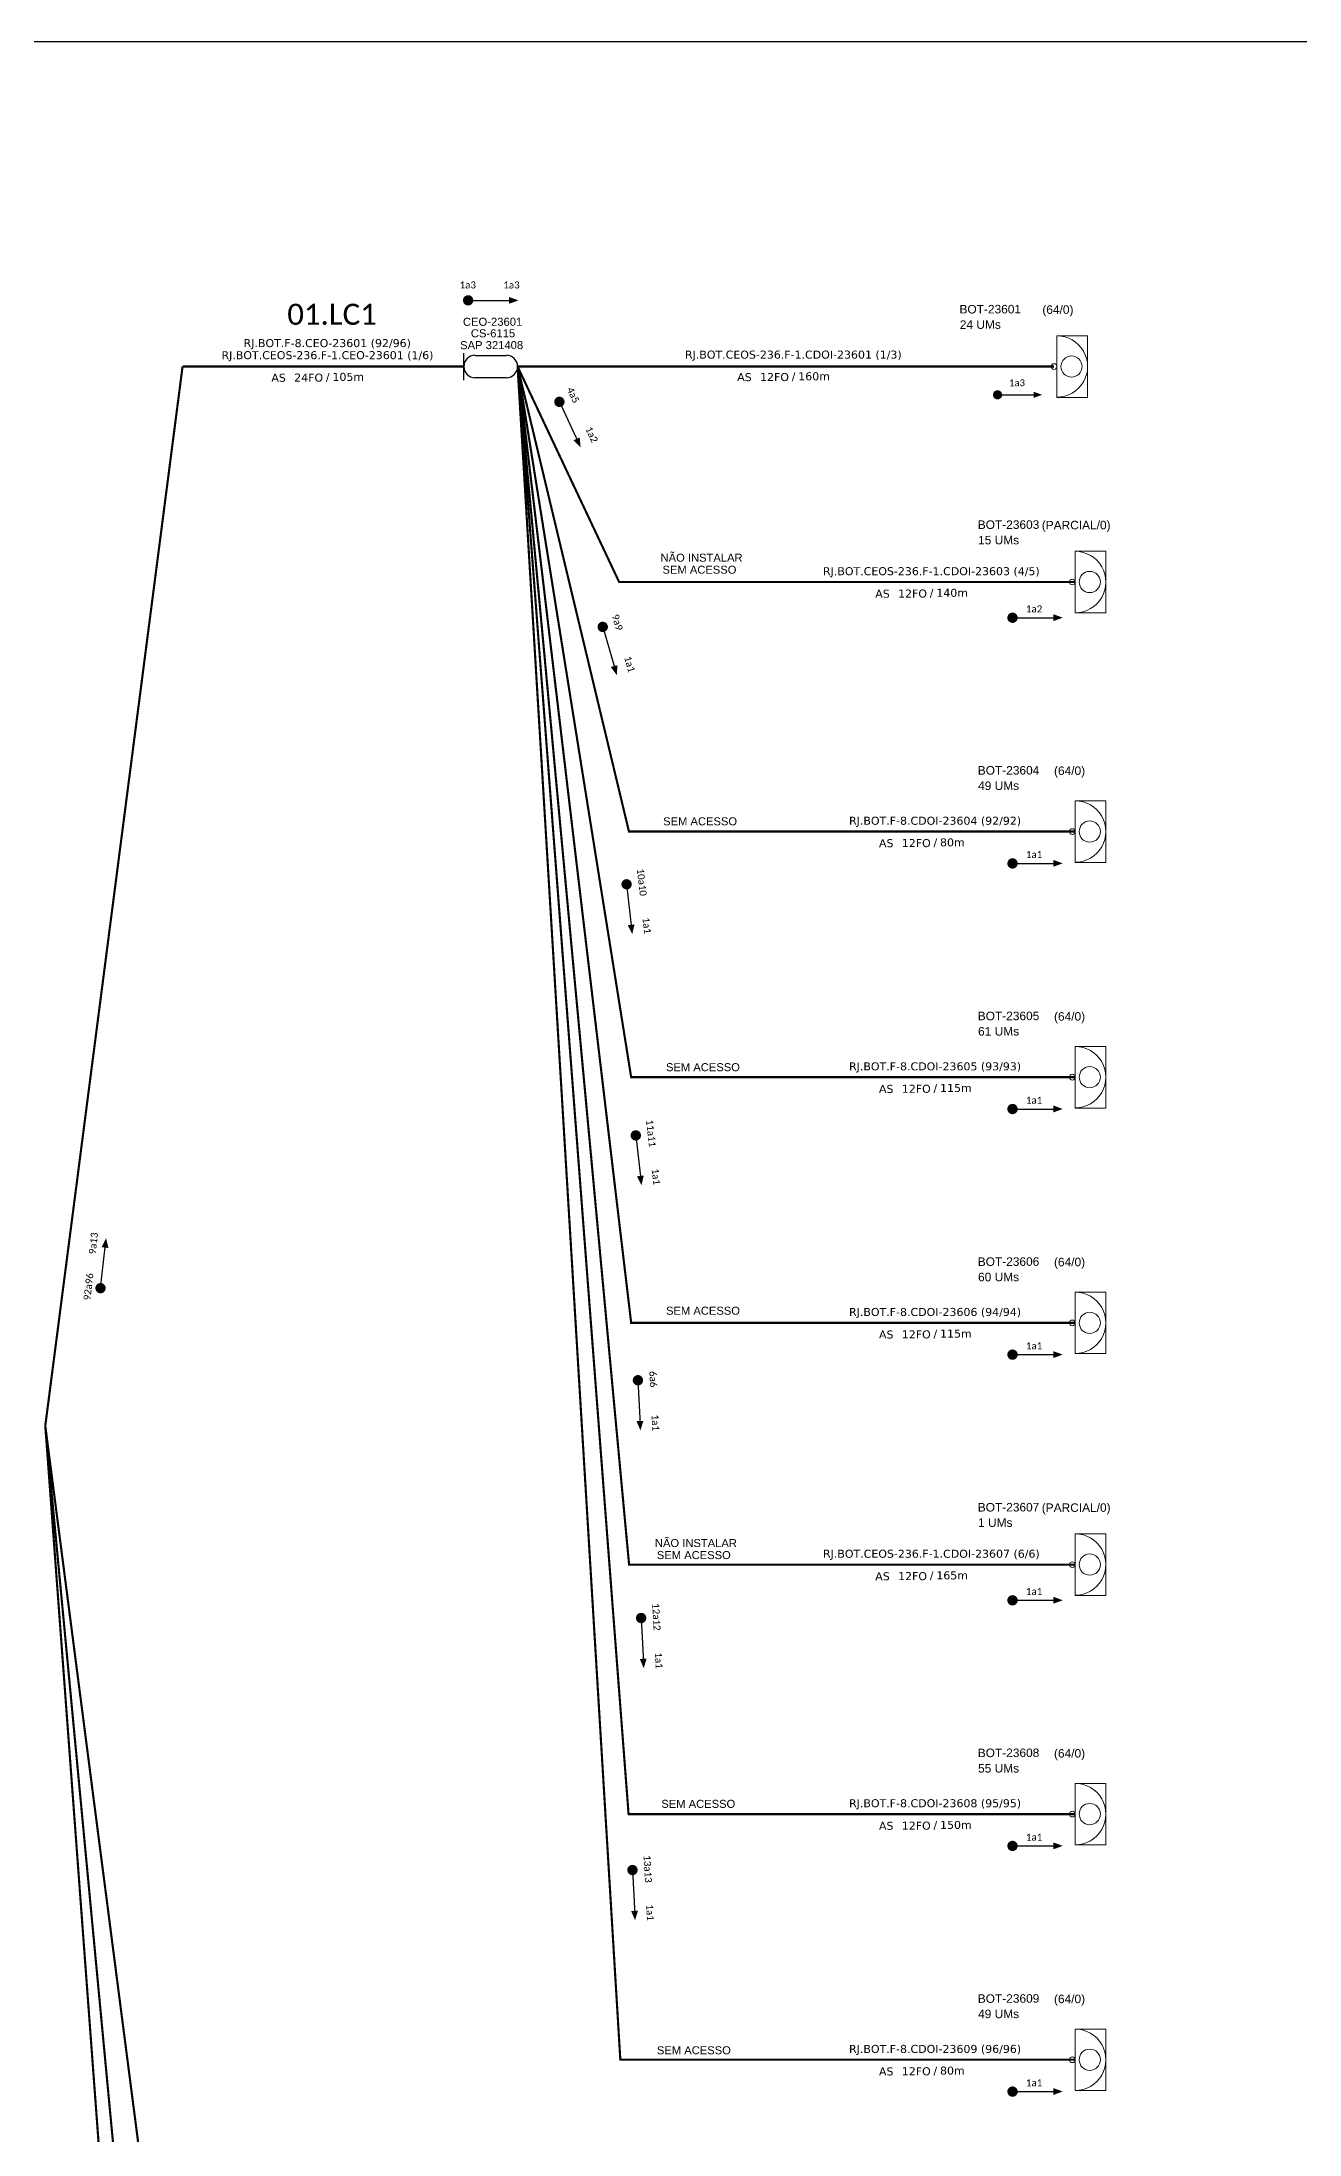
# Paper-space layout 'CDOI-23601' of a CAD drawing. Header units: metres, sheet in millimetres. Extents: x 1651 to 2489, y 1140 to 1734.
# Drawn here: x 1845.9 to 2045.5, y 1402 to 1734.3 of the extents above; entities that cross this region are included whole.
import ezdxf
from ezdxf.enums import TextEntityAlignment as Align

# ---------------------------------------------------------------- set-up
doc = ezdxf.new("R2010")
doc.units = ezdxf.units.M
doc.header["$LTSCALE"] = 0.5
for name, color, linetype, lineweight in [("20.0-LEGENDA DOS CDO'S", 1, 'Continuous', 0), ('20.2-CDO_POSTE', 1, 'Continuous', 5), ('40.1-ETIQUETAS', 1, 'Continuous', 20)]:
    doc.layers.add(name, color=color, linetype=linetype, lineweight=lineweight)
for name, color, linetype in [('20.4-CEOS', 1, 'Continuous'), ('CAP a instalar', 1, 'Continuous'), ('SETA', 7, 'Continuous')]:
    doc.layers.add(name, color=color, linetype=linetype)
doc.styles.add('ARIAL', font='arial.ttf')
doc.styles.add('siredit', font='verdana.ttf')
doc.styles.get("Standard").update_dxf_attribs({"font": 'arial.ttf'})
doc.linetypes.add('FENCELINE1', pattern='A,0.25,-0.1,[133,ltypeshp.shx,S=0.1,R=0,X=-0.1,Y=0],-0.1,1', length=1.45)

# ---------------------------------------------------------------- blocks, each defined once
blk = doc.blocks.new('ETIQUETA_RS5F')
at = {"layer": '40.1-ETIQUETAS', "color": 0, "style": 'siredit'}
blk.add_text('/', height=1.5, dxfattribs=at).set_placement((1.58, -1.95), align=Align.MIDDLE_RIGHT)
for tag, p in [('ETIQUETA_R_PRIMARIA', (1.21, 4.1)), ('ETIQUETA_R_SECUNDARIA', (1.21, 2.1)), ('F_ATIVAS/F_MORTAS', (1.14, -4.24))]:
    blk.add_attdef(tag, text='', height=1.5, dxfattribs=at).set_placement(p, align=Align.MIDDLE_CENTER)
for tag, p in [('TIPO_CABO', (-6.58, -2.12)), ('CAP_CABO', (0.4, -2.09))]:
    blk.add_attdef(tag, text='', height=1.5, dxfattribs=at).set_placement(p, align=Align.MIDDLE_RIGHT)
blk.add_attdef('METROS', text='', height=1.5, dxfattribs=at).set_placement((2.14, -1.95), align=Align.MIDDLE_LEFT)
for tag, p in [('FUSÃO_1', (0.85, -8.39)), ('FUSÃO_2', (0.85, -10.6)), ('FUSÃO_3', (0.85, -12.93)), ('FUSÃO_4', (0.85, -15.14)), ('FUSÃO_5', (0.85, -17.16))]:
    blk.add_attdef(tag, text='', height=1.5, dxfattribs=at).set_placement(p, align=Align.CENTER)
blk = doc.blocks.new('CDOE-TEXTO PADRÃO')
at = {"layer": "20.0-LEGENDA DOS CDO'S", "color": 0, "style": 'ARIAL'}
for tag, p in [('CDO_N', (0.49, 7.39)), ('CORDOALHA', (0.5, 4.33)), ('SAP', (0.51, 1.67)), ('SPLITER_1', (0.59, -0.91)), ('SPLITER_2', (0.6, -3.55)), ('(XX-XX_F)S', (0.54, -8.29)), ('(XX-XX_L)S', (0.55, -10.83)), ('UMS', (0.55, -13.15))]:
    blk.add_attdef(tag, p, '', height=1.7, rotation=0.118, dxfattribs=at)
blk.add_attdef('FIBRAS_UTILIZADAS', text='', height=1.7, rotation=0.118, dxfattribs=at).set_placement((19.77, 7.43), align=Align.CENTER)

psp = doc.layouts.new('CDOI-23601')

# ---------------------------------------------------------------- linework, layer by layer
psp.add_lwpolyline([(1650.84, 1140.34), (2489.4, 1140.34), (2489.4, 1734.34), (1650.84, 1734.34), (1650.84, 1140.34)])
at = {"const_width": 0.82}
for points, elevation in [([(1913.14, 1693.28, -1), (1913.96, 1693.28, -1)], 0.55), ([(1927.87, 1677.53, -1), (1928.22, 1676.79, -1)], 0.55), ([(1934.81, 1641.81, -1), (1935.04, 1641.02, -1)], 0.55), ([(1999.59, 1642.87, 1), (2000.41, 1642.87, 1)], 2), ([(1999.59, 1603.85, 1), (2000.41, 1603.85, 1)], 2), ([(1938.67, 1600.94, -1), (1938.76, 1600.13, -1)], 0.55), ([(1999.59, 1564.84, 1), (2000.41, 1564.84, 1)], 2), ([(1940.13, 1561.06, -1), (1940.22, 1560.24, -1)], 0.55), ([(1855.12, 1535.98, 1), (1855.21, 1536.79, 1)], 2), ([(1999.59, 1525.83, 1), (2000.41, 1525.83, 1)], 2), ([(1940.49, 1522.17, -1), (1940.53, 1521.35, -1)], 0.55), ([(1999.59, 1486.81, 1), (2000.41, 1486.81, 1)], 2), ([(1941, 1484.41, -1), (1941.05, 1483.59, -1)], 0.55), ([(1999.59, 1447.8, 1), (2000.41, 1447.8, 1)], 2), ([(1939.63, 1444.38, -1), (1939.67, 1443.56, -1)], 0.55), ([(1999.59, 1408.78, 1), (2000.41, 1408.78, 1)], 2)]:
    psp.add_lwpolyline(points, format="xyb", close=True, dxfattribs=dict(at, elevation=elevation))
at = {"elevation": 2}
psp.add_lwpolyline([(1997.26, 1678.27, 0.727, 0.727, 1), (1997.99, 1678.27, 0.727, 0.727, 1)], format="xyseb", close=True, dxfattribs=at)
at = {"layer": '20.4-CEOS', "color": 5}
for p, q in [((1912.86, 1680.62, 2), (1912.86, 1684.91, 2)), ((1914.64, 1684.54, 2), (1919.62, 1684.54, 2)), ((1919.62, 1680.99, 2), (1914.64, 1680.99, 2))]:
    psp.add_line(p, q, dxfattribs=at)
for centre, start, end in [((1914.64, 1682.77, 2), 90, 270), ((1919.62, 1682.77, 2), 270, 90)]:
    psp.add_arc(centre, 1.78, start, end, dxfattribs=at)
at = {"layer": '40.1-ETIQUETAS', "color": 1}
psp.add_line((2007.05, 1677.89, 2), (2007.05, 1687.64, 2), dxfattribs=at)
at = {"layer": '40.1-ETIQUETAS', "color": 8}
for p, q in [((2009.95, 1643.67, 2), (2009.95, 1653.42, 2)), ((2009.95, 1487.61, 2), (2009.95, 1497.36, 2))]:
    psp.add_line(p, q, dxfattribs=at)
at = {"layer": '40.1-ETIQUETAS', "color": 251, "true_color": 0x636466}
for p, q in [((2009.95, 1604.04, 2), (2009.95, 1613.79, 2)), ((2009.95, 1565.02, 2), (2009.95, 1574.77, 2)), ((2009.95, 1526.01, 2), (2009.95, 1535.76, 2)), ((2009.95, 1447.98, 2), (2009.95, 1457.73, 2)), ((2009.95, 1408.97, 2), (2009.95, 1418.72, 2))]:
    psp.add_line(p, q, dxfattribs=at)
at = {"layer": '40.1-ETIQUETAS', "color": 1, "elevation": 2}
psp.add_lwpolyline([(2007.05, 1687.64), (2011.93, 1687.64), (2011.93, 1677.87), (2007.05, 1677.87)], close=True, dxfattribs=at)
at = {"layer": '40.1-ETIQUETAS', "color": 8, "elevation": 2}
for points in [[(2009.95, 1653.42), (2014.84, 1653.42), (2014.84, 1643.65), (2009.95, 1643.65)], [(2009.95, 1497.36), (2014.84, 1497.36), (2014.84, 1487.59), (2009.95, 1487.59)]]:
    psp.add_lwpolyline(points, close=True, dxfattribs=at)
at = {"layer": '40.1-ETIQUETAS', "color": 251, "true_color": 0x636466, "elevation": 2}
for points in [[(2009.95, 1613.79), (2014.84, 1613.79), (2014.84, 1604.02), (2009.95, 1604.02)], [(2009.95, 1574.77), (2014.84, 1574.77), (2014.84, 1565), (2009.95, 1565)], [(2009.95, 1535.76), (2014.84, 1535.76), (2014.84, 1525.99), (2009.95, 1525.99)], [(2009.95, 1457.73), (2014.84, 1457.73), (2014.84, 1447.96), (2009.95, 1447.96)], [(2009.95, 1418.72), (2014.84, 1418.72), (2014.84, 1408.95), (2009.95, 1408.95)]]:
    psp.add_lwpolyline(points, close=True, dxfattribs=at)
psp.add_lwpolyline([(1846.4, 1514.53, 0.339, 0.339, 0), (1869.82, 1266.64, 0.339, 0.339, 0), (1940.5, 1266.64, 0.339, 0.339, 0)], format="xyseb", dxfattribs=at)
at = {"layer": '40.1-ETIQUETAS', "color": 1}
for centre, major_axis, start_param, end_param in [((2007.05, 1682.77, 2), (-3.45, 3.45), 2.356194, 5.497787), ((2006.6, 1682.77, 2), (-0.319, 0.319), 2.356194490191767, 8.639379797371353), ((2009.37, 1682.77, 2), (1.19, 1.19), 3.926991, 10.210176)]:
    psp.add_ellipse(centre, major_axis=major_axis, ratio=1, start_param=start_param, end_param=end_param, dxfattribs=at)
at = {"layer": '40.1-ETIQUETAS', "color": 8}
for centre, major_axis, start_param, end_param in [((2009.95, 1648.54, 2), (-3.45, 3.45), 2.356194, 5.497787), ((2012.27, 1648.54, 2), (1.19, 1.19), 3.926991, 10.210176), ((2009.95, 1492.49, 2), (-3.45, 3.45), 2.356194, 5.497787), ((2012.27, 1492.49, 2), (1.19, 1.19), 3.926991, 10.210176)]:
    psp.add_ellipse(centre, major_axis=major_axis, ratio=1, start_param=start_param, end_param=end_param, dxfattribs=at)
at = {"layer": '40.1-ETIQUETAS', "color": 252, "true_color": 0x939598}
for centre in [(2009.5, 1648.54, 2), (2009.5, 1492.48, 2)]:
    psp.add_ellipse(centre, major_axis=(-0.319, 0.319), ratio=1, start_param=2.356194490191767, end_param=8.639379797371353, dxfattribs=at)
at = {"layer": '40.1-ETIQUETAS', "color": 251, "true_color": 0x636466}
for centre, major_axis, start_param, end_param in [((2009.95, 1608.91, 2), (-3.45, 3.45), 2.356194, 5.497787), ((2009.5, 1608.91, 2), (-0.319, 0.319), 2.356194490191767, 8.639379797371353), ((2012.27, 1608.91, 2), (1.19, 1.19), 3.926991, 10.210176), ((2009.95, 1569.9, 2), (-3.45, 3.45), 2.356194, 5.497787), ((2009.5, 1569.9, 2), (-0.319, 0.319), 2.356194490191767, 8.639379797371353), ((2012.27, 1569.9, 2), (1.19, 1.19), 3.926991, 10.210176), ((2009.95, 1530.88, 2), (-3.45, 3.45), 2.356194, 5.497787), ((2012.27, 1530.88, 2), (1.19, 1.19), 3.926991, 10.210176), ((2009.5, 1530.88, 2), (-0.319, 0.319), 2.356194490191767, 8.639379797371353), ((2009.95, 1452.86, 2), (-3.45, 3.45), 2.356194, 5.497787), ((2009.5, 1452.85, 2), (-0.319, 0.319), 2.356194490191767, 8.639379797371353), ((2012.27, 1452.86, 2), (1.19, 1.19), 3.926991, 10.210176), ((2009.95, 1413.84, 2), (-3.45, 3.45), 2.356194, 5.497787), ((2009.5, 1413.84, 2), (-0.319, 0.319), 2.356194490191767, 8.639379797371353), ((2012.27, 1413.84, 2), (1.19, 1.19), 3.926991, 10.210176)]:
    psp.add_ellipse(centre, major_axis=major_axis, ratio=1, start_param=start_param, end_param=end_param, dxfattribs=at)
at = {"layer": 'CAP a instalar', "color": 0, "linetype": 'FENCELINE1', "ltscale": 7, "const_width": 0.339, "elevation": 2}
for points in [[(1846.4, 1514.53), (1868.2, 1682.77)], [(1912.86, 1682.77), (1868.2, 1682.77)], [(1846.4, 1514.53), (1868.2, 1346.29)]]:
    psp.add_lwpolyline(points, dxfattribs=at)
at = {"layer": 'CAP a instalar', "color": 1, "linetype": 'FENCELINE1', "ltscale": 7, "const_width": 0.339, "elevation": 2}
psp.add_lwpolyline([(1921.4, 1682.77), (1921.4, 1682.77), (2006.61, 1682.77)], dxfattribs=at)
at = {"layer": 'CAP a instalar', "color": 8, "linetype": 'FENCELINE1', "ltscale": 7, "const_width": 0.339, "elevation": 2}
for points in [[(1921.4, 1682.77), (1937.53, 1648.54), (2009.95, 1648.54)], [(1921.4, 1682.77), (1939.11, 1492.48), (2009.95, 1492.48)]]:
    psp.add_lwpolyline(points, dxfattribs=at)
at = {"layer": 'CAP a instalar', "color": 251, "linetype": 'FENCELINE1', "ltscale": 7, "true_color": 0x636466, "const_width": 0.339, "elevation": 2}
for points in [[(1921.4, 1682.77), (1939.09, 1608.91), (2009.95, 1608.91)], [(1921.4, 1682.77), (1939.44, 1569.9), (2009.95, 1569.9)], [(1921.4, 1682.77), (1939.44, 1530.88), (2009.95, 1530.88)], [(1921.4, 1682.77), (1939.03, 1452.85), (2009.95, 1452.85)], [(1921.4, 1682.77), (1937.72, 1413.84), (2009.95, 1413.84)]]:
    psp.add_lwpolyline(points, dxfattribs=at)
at = {"layer": 'CAP a instalar', "color": 251, "linetype": 'FENCELINE1', "ltscale": 7, "true_color": 0x636466, "elevation": 2}
psp.add_lwpolyline([(1846.4, 1514.53, 0.339, 0.339, 0), (1868.2, 1221.22, 0.339, 0.339, 0), (1940.5, 1221.22, 0.339, 0.339, 0)], format="xyseb", dxfattribs=at)
at = {"layer": 'SETA'}
for points, elevation in [([(1913.55, 1693.28), (1920.6, 1693.28)], 0.55), ([(1997.63, 1678.27), (2003.87, 1678.27)], 2), ([(1928.05, 1677.16), (1931.03, 1670.77)], 0.55), ([(2000, 1642.87), (2007.04, 1642.87)], 2), ([(1934.92, 1641.41), (1936.9, 1634.65)], 0.55), ([(2000, 1603.85), (2007.04, 1603.85)], 2), ([(1938.71, 1600.54), (1939.51, 1593.54)], 0.55), ([(2000, 1564.84), (2007.04, 1564.84)], 2), ([(1940.17, 1560.65), (1940.98, 1553.65)], 0.55), ([(1855.16, 1536.39), (1855.97, 1543.39)], 2), ([(2000, 1525.83), (2007.04, 1525.83)], 2), ([(1940.51, 1521.76), (1940.88, 1514.73)], 0.55), ([(2000, 1486.81), (2007.04, 1486.81)], 2), ([(1941.02, 1484), (1941.39, 1476.96)], 0.55), ([(2000, 1447.8), (2007.04, 1447.8)], 2), ([(1939.65, 1443.97), (1940.02, 1436.93)], 0.55), ([(2000, 1408.78), (2007.04, 1408.78)], 2)]:
    psp.add_lwpolyline(points, dxfattribs=dict(at, elevation=elevation))
for points in [[(1920.03, 1692.73, 0.55), (1921.54, 1693.27, 0.55), (1920.03, 1693.82, 0.55)], [(2003.37, 1678.76, 2), (2004.7, 1678.28, 2), (2003.37, 1677.79, 2)], [(1930.28, 1671.05, 0.55), (1931.41, 1669.92, 0.55), (1931.27, 1671.51, 0.55)], [(2006.48, 1643.43, 2), (2007.98, 1642.88, 2), (2006.48, 1642.33, 2)], [(1936.21, 1635.04, 0.55), (1937.16, 1633.75, 0.55), (1937.26, 1635.34, 0.55)], [(2006.48, 1604.41, 2), (2007.98, 1603.86, 2), (2006.48, 1603.32, 2)], [(1938.9, 1594.04, 0.55), (1939.61, 1592.61, 0.55), (1939.98, 1594.16, 0.55)], [(2006.48, 1565.4, 2), (2007.98, 1564.85, 2), (2006.48, 1564.3, 2)], [(1940.36, 1554.15, 0.55), (1941.07, 1552.72, 0.55), (1941.44, 1554.27, 0.55)], [(1855.35, 1542.89, 2), (1856.06, 1544.32, 2), (1856.43, 1542.76, 2)], [(2006.48, 1526.38, 2), (2007.98, 1525.84, 2), (2006.48, 1525.29, 2)], [(1940.29, 1515.26, 0.55), (1940.91, 1513.79, 0.55), (1941.38, 1515.32, 0.55)], [(2006.48, 1487.37, 2), (2007.98, 1486.82, 2), (2006.48, 1486.28, 2)], [(1940.81, 1477.5, 0.55), (1941.43, 1476.02, 0.55), (1941.9, 1477.55, 0.55)], [(2006.48, 1448.35, 2), (2007.98, 1447.81, 2), (2006.48, 1447.26, 2)], [(1939.43, 1437.47, 0.55), (1940.06, 1436, 0.55), (1940.52, 1437.52, 0.55)], [(2006.48, 1409.34, 2), (2007.98, 1408.79, 2), (2006.48, 1408.25, 2)]]:
    psp.add_solid(points, dxfattribs=at)

# ---------------------------------------------------------------- block references
at = {"layer": '20.2-CDO_POSTE', "color": 1}
ref = psp.add_blockref('CDOE-TEXTO PADRÃO', (1997.39, 1682.12, 2), dxfattribs=dict(at, xscale=0.7966536975134169, yscale=0.7966536975134169, zscale=0.7966536975134169))
ref.add_attrib('CDO_N', 'BOT-23601', (1991.58, 1691.19, 2), dxfattribs={"layer": "20.0-LEGENDA DOS CDO'S", "color": 0, "height": 1.354, "rotation": 0.118, "style": 'ARIAL'})
ref.add_attrib('CORDOALHA', '24 UMs', (1991.63, 1688.75, 2), dxfattribs={"layer": "20.0-LEGENDA DOS CDO'S", "color": 0, "height": 1.354, "rotation": 0.118, "style": 'ARIAL'})
ref.add_attrib('FIBRAS_UTILIZADAS', '           (64/0)', dxfattribs={"layer": "20.0-LEGENDA DOS CDO'S", "color": 0, "height": 1.3542, "rotation": 0.118, "style": 'ARIAL'}).set_placement((2004.32, 1691.13, 2), align=Align.CENTER)
at = {"layer": '20.2-CDO_POSTE', "color": 0}
ref = psp.add_blockref('CDOE-TEXTO PADRÃO', (1912.64, 1684.14, 2), dxfattribs=dict(at, xscale=0.7516069245380919, yscale=0.7516069245380919, zscale=0.7516069245380919))
ref.add_attrib('CDO_N', 'CEO-23601', (1912.72, 1689.23, 2), dxfattribs={"layer": "20.0-LEGENDA DOS CDO'S", "color": 0, "height": 1.278, "rotation": 0.118, "style": 'ARIAL'})
ref.add_attrib('CORDOALHA', 'CS-6115', (1913.98, 1687.4, 2), dxfattribs={"layer": "20.0-LEGENDA DOS CDO'S", "color": 0, "height": 1.278, "rotation": 0.118, "style": 'ARIAL'})
ref.add_attrib('SAP', 'SAP 321408', (1912.27, 1685.52, 2), dxfattribs={"layer": "20.0-LEGENDA DOS CDO'S", "color": 0, "height": 1.278, "rotation": 0.118, "style": 'ARIAL'})
at = {"layer": '20.2-CDO_POSTE', "color": 8}
ref = psp.add_blockref('CDOE-TEXTO PADRÃO', (2000.29, 1647.9, 2), dxfattribs=dict(at, xscale=0.7966536975134169, yscale=0.7966536975134169, zscale=0.7966536975134169))
ref.add_attrib('CDO_N', 'BOT-23603', (1994.48, 1656.97, 2), dxfattribs={"layer": "20.0-LEGENDA DOS CDO'S", "color": 0, "height": 1.354, "rotation": 0.118, "style": 'ARIAL'})
ref.add_attrib('CORDOALHA', '15 UMs', (1994.53, 1654.52, 2), dxfattribs={"layer": "20.0-LEGENDA DOS CDO'S", "color": 0, "height": 1.354, "rotation": 0.118, "style": 'ARIAL'})
ref.add_attrib('FIBRAS_UTILIZADAS', '           (PARCIAL/0)', dxfattribs={"layer": "20.0-LEGENDA DOS CDO'S", "color": 0, "height": 1.3542, "rotation": 0.118, "style": 'ARIAL'}).set_placement((2007.22, 1656.9, 2), align=Align.CENTER)
ref = psp.add_blockref('CDOE-TEXTO PADRÃO', (2000.29, 1491.84, 2), dxfattribs=dict(at, xscale=0.7966536975134169, yscale=0.7966536975134169, zscale=0.7966536975134169))
ref.add_attrib('CDO_N', 'BOT-23607', (1994.48, 1500.91, 2), dxfattribs={"layer": "20.0-LEGENDA DOS CDO'S", "color": 0, "height": 1.354, "rotation": 0.118, "style": 'ARIAL'})
ref.add_attrib('CORDOALHA', '1 UMs', (1994.53, 1498.47, 2), dxfattribs={"layer": "20.0-LEGENDA DOS CDO'S", "color": 0, "height": 1.354, "rotation": 0.118, "style": 'ARIAL'})
ref.add_attrib('FIBRAS_UTILIZADAS', '           (PARCIAL/0)', dxfattribs={"layer": "20.0-LEGENDA DOS CDO'S", "color": 0, "height": 1.3542, "rotation": 0.118, "style": 'ARIAL'}).set_placement((2007.22, 1500.85, 2), align=Align.CENTER)
at = {"layer": '40.1-ETIQUETAS', "color": 0}
ref = psp.add_blockref('ETIQUETA_RS5F', (1890.21, 1682.78, 2), dxfattribs=dict(at, xscale=0.8474521861363898, yscale=0.8474521861363898, zscale=0.8474521861363898))
ref.add_attrib('ETIQUETA_R_PRIMARIA', 'RJ.BOT.F-8.CEO-23601 (92/96)', dxfattribs={"color": 0, "height": 1.2712, "style": 'siredit'}).set_placement((1891.18, 1686.49, 2), align=Align.MIDDLE_CENTER)
ref.add_attrib('ETIQUETA_R_SECUNDARIA', 'RJ.BOT.CEOS-236.F-1.CEO-23601 (1/6)', dxfattribs={"color": 0, "height": 1.2712, "style": 'siredit'}).set_placement((1891.21, 1684.57, 2), align=Align.MIDDLE_CENTER)
ref.add_attrib('TIPO_CABO', 'AS', dxfattribs={"color": 0, "height": 1.271, "style": 'siredit'}).set_placement((1884.6, 1680.99, 2), align=Align.MIDDLE_RIGHT)
ref.add_attrib('CAP_CABO', '24FO', dxfattribs={"color": 0, "height": 1.271, "style": 'siredit'}).set_placement((1890.52, 1681.01, 2), align=Align.MIDDLE_RIGHT)
ref.add_attrib('METROS', '105m', dxfattribs={"color": 0, "height": 1.271, "style": 'siredit'}).set_placement((1892, 1681.13, 2), align=Align.MIDDLE_LEFT)
at = {"layer": '40.1-ETIQUETAS', "color": 1}
ref = psp.add_blockref('ETIQUETA_RS5F', (1964.19, 1682.88, 2), dxfattribs=dict(at, xscale=0.8474521861363898, yscale=0.8474521861363898, zscale=0.8474521861363898))
ref.add_attrib('ETIQUETA_R_SECUNDARIA', 'RJ.BOT.CEOS-236.F-1.CDOI-23601 (1/3)', dxfattribs={"color": 0, "height": 1.2712, "style": 'siredit'}).set_placement((1965.19, 1684.66, 2), align=Align.MIDDLE_CENTER)
ref.add_attrib('TIPO_CABO', 'AS', dxfattribs={"color": 0, "height": 1.271, "style": 'siredit'}).set_placement((1958.58, 1681.09, 2), align=Align.MIDDLE_RIGHT)
ref.add_attrib('CAP_CABO', '12FO', dxfattribs={"color": 0, "height": 1.271, "style": 'siredit'}).set_placement((1964.5, 1681.1, 2), align=Align.MIDDLE_RIGHT)
ref.add_attrib('METROS', '160m', dxfattribs={"color": 0, "height": 1.271, "style": 'siredit'}).set_placement((1965.98, 1681.22, 2), align=Align.MIDDLE_LEFT)
at = {"layer": '40.1-ETIQUETAS', "color": 8}
ref = psp.add_blockref('ETIQUETA_RS5F', (1986.11, 1648.48, 2), dxfattribs=dict(at, xscale=0.8474521861363898, yscale=0.8474521861363898, zscale=0.8474521861363898))
ref.add_attrib('ETIQUETA_R_SECUNDARIA', 'RJ.BOT.CEOS-236.F-1.CDOI-23603 (4/5)', dxfattribs={"color": 0, "height": 1.2712, "style": 'siredit'}).set_placement((1987.11, 1650.26, 2), align=Align.MIDDLE_CENTER)
ref.add_attrib('TIPO_CABO', 'AS', dxfattribs={"color": 0, "height": 1.271, "style": 'siredit'}).set_placement((1980.5, 1646.69, 2), align=Align.MIDDLE_RIGHT)
ref.add_attrib('CAP_CABO', '12FO', dxfattribs={"color": 0, "height": 1.271, "style": 'siredit'}).set_placement((1986.42, 1646.71, 2), align=Align.MIDDLE_RIGHT)
ref.add_attrib('METROS', '140m', dxfattribs={"color": 0, "height": 1.271, "style": 'siredit'}).set_placement((1987.9, 1646.83, 2), align=Align.MIDDLE_LEFT)
at = {"layer": '40.1-ETIQUETAS', "color": 251, "true_color": 0x636466}
ref = psp.add_blockref('CDOE-TEXTO PADRÃO', (2000.29, 1608.88, 2), dxfattribs=dict(at, xscale=0.7966536975134169, yscale=0.7966536975134169, zscale=0.7966536975134169))
ref.add_attrib('CDO_N', 'BOT-23604', (1994.48, 1617.95, 2), dxfattribs={"layer": "20.0-LEGENDA DOS CDO'S", "color": 0, "height": 1.354, "rotation": 0.118, "style": 'ARIAL'})
ref.add_attrib('CORDOALHA', '49 UMs', (1994.53, 1615.51, 2), dxfattribs={"layer": "20.0-LEGENDA DOS CDO'S", "color": 0, "height": 1.354, "rotation": 0.118, "style": 'ARIAL'})
ref.add_attrib('FIBRAS_UTILIZADAS', '       (64/0)', dxfattribs={"layer": "20.0-LEGENDA DOS CDO'S", "color": 0, "height": 1.3542, "rotation": 0.118, "style": 'ARIAL'}).set_placement((2007.22, 1617.89, 2), align=Align.CENTER)
ref = psp.add_blockref('ETIQUETA_RS5F', (1986.7, 1608.85, 2), dxfattribs=dict(at, xscale=0.8474521861363898, yscale=0.8474521861363898, zscale=0.8474521861363898))
ref.add_attrib('ETIQUETA_R_SECUNDARIA', 'RJ.BOT.F-8.CDOI-23604 (92/92)', dxfattribs={"color": 0, "height": 1.2712, "style": 'siredit'}).set_placement((1987.7, 1610.63, 2), align=Align.MIDDLE_CENTER)
ref.add_attrib('TIPO_CABO', 'AS', dxfattribs={"color": 0, "height": 1.271, "style": 'siredit'}).set_placement((1981.09, 1607.06, 2), align=Align.MIDDLE_RIGHT)
ref.add_attrib('CAP_CABO', '12FO', dxfattribs={"color": 0, "height": 1.271, "style": 'siredit'}).set_placement((1987.01, 1607.08, 2), align=Align.MIDDLE_RIGHT)
ref.add_attrib('METROS', '80m', dxfattribs={"color": 0, "height": 1.271, "style": 'siredit'}).set_placement((1988.49, 1607.19, 2), align=Align.MIDDLE_LEFT)
ref = psp.add_blockref('CDOE-TEXTO PADRÃO', (2000.29, 1569.87, 2), dxfattribs=dict(at, xscale=0.7966536975134169, yscale=0.7966536975134169, zscale=0.7966536975134169))
ref.add_attrib('CDO_N', 'BOT-23605', (1994.48, 1578.94, 2), dxfattribs={"layer": "20.0-LEGENDA DOS CDO'S", "color": 0, "height": 1.354, "rotation": 0.118, "style": 'ARIAL'})
ref.add_attrib('CORDOALHA', '61 UMs', (1994.53, 1576.5, 2), dxfattribs={"layer": "20.0-LEGENDA DOS CDO'S", "color": 0, "height": 1.354, "rotation": 0.118, "style": 'ARIAL'})
ref.add_attrib('FIBRAS_UTILIZADAS', '       (64/0)', dxfattribs={"layer": "20.0-LEGENDA DOS CDO'S", "color": 0, "height": 1.3542, "rotation": 0.118, "style": 'ARIAL'}).set_placement((2007.22, 1578.87, 2), align=Align.CENTER)
ref = psp.add_blockref('ETIQUETA_RS5F', (1986.7, 1569.84, 2), dxfattribs=dict(at, xscale=0.8474521861363898, yscale=0.8474521861363898, zscale=0.8474521861363898))
ref.add_attrib('ETIQUETA_R_SECUNDARIA', 'RJ.BOT.F-8.CDOI-23605 (93/93)', dxfattribs={"color": 0, "height": 1.2712, "style": 'siredit'}).set_placement((1987.7, 1571.62, 2), align=Align.MIDDLE_CENTER)
ref.add_attrib('TIPO_CABO', 'AS', dxfattribs={"color": 0, "height": 1.271, "style": 'siredit'}).set_placement((1981.09, 1568.04, 2), align=Align.MIDDLE_RIGHT)
ref.add_attrib('CAP_CABO', '12FO', dxfattribs={"color": 0, "height": 1.271, "style": 'siredit'}).set_placement((1987.01, 1568.06, 2), align=Align.MIDDLE_RIGHT)
ref.add_attrib('METROS', '115m', dxfattribs={"color": 0, "height": 1.271, "style": 'siredit'}).set_placement((1988.49, 1568.18, 2), align=Align.MIDDLE_LEFT)
ref = psp.add_blockref('CDOE-TEXTO PADRÃO', (2000.29, 1530.85, 2), dxfattribs=dict(at, xscale=0.7966536975134169, yscale=0.7966536975134169, zscale=0.7966536975134169))
ref.add_attrib('CDO_N', 'BOT-23606', (1994.48, 1539.92, 2), dxfattribs={"layer": "20.0-LEGENDA DOS CDO'S", "color": 0, "height": 1.354, "rotation": 0.118, "style": 'ARIAL'})
ref.add_attrib('CORDOALHA', '60 UMs', (1994.53, 1537.48, 2), dxfattribs={"layer": "20.0-LEGENDA DOS CDO'S", "color": 0, "height": 1.354, "rotation": 0.118, "style": 'ARIAL'})
ref.add_attrib('FIBRAS_UTILIZADAS', '       (64/0)', dxfattribs={"layer": "20.0-LEGENDA DOS CDO'S", "color": 0, "height": 1.3542, "rotation": 0.118, "style": 'ARIAL'}).set_placement((2007.22, 1539.86, 2), align=Align.CENTER)
ref = psp.add_blockref('ETIQUETA_RS5F', (1986.7, 1530.82, 2), dxfattribs=dict(at, xscale=0.8474521861363898, yscale=0.8474521861363898, zscale=0.8474521861363898))
ref.add_attrib('ETIQUETA_R_SECUNDARIA', 'RJ.BOT.F-8.CDOI-23606 (94/94)', dxfattribs={"color": 0, "height": 1.2712, "style": 'siredit'}).set_placement((1987.7, 1532.61, 2), align=Align.MIDDLE_CENTER)
ref.add_attrib('TIPO_CABO', 'AS', dxfattribs={"color": 0, "height": 1.271, "style": 'siredit'}).set_placement((1981.09, 1529.03, 2), align=Align.MIDDLE_RIGHT)
ref.add_attrib('CAP_CABO', '12FO', dxfattribs={"color": 0, "height": 1.271, "style": 'siredit'}).set_placement((1987.01, 1529.05, 2), align=Align.MIDDLE_RIGHT)
ref.add_attrib('METROS', '115m', dxfattribs={"color": 0, "height": 1.271, "style": 'siredit'}).set_placement((1988.49, 1529.17, 2), align=Align.MIDDLE_LEFT)
at = {"layer": '40.1-ETIQUETAS', "color": 8}
ref = psp.add_blockref('ETIQUETA_RS5F', (1986.11, 1492.42, 2), dxfattribs=dict(at, xscale=0.8474521861363898, yscale=0.8474521861363898, zscale=0.8474521861363898))
ref.add_attrib('ETIQUETA_R_SECUNDARIA', 'RJ.BOT.CEOS-236.F-1.CDOI-23607 (6/6)', dxfattribs={"color": 0, "height": 1.2712, "style": 'siredit'}).set_placement((1987.11, 1494.21, 2), align=Align.MIDDLE_CENTER)
ref.add_attrib('TIPO_CABO', 'AS', dxfattribs={"color": 0, "height": 1.271, "style": 'siredit'}).set_placement((1980.5, 1490.63, 2), align=Align.MIDDLE_RIGHT)
ref.add_attrib('CAP_CABO', '12FO', dxfattribs={"color": 0, "height": 1.271, "style": 'siredit'}).set_placement((1986.42, 1490.65, 2), align=Align.MIDDLE_RIGHT)
ref.add_attrib('METROS', '165m', dxfattribs={"color": 0, "height": 1.271, "style": 'siredit'}).set_placement((1987.9, 1490.77, 2), align=Align.MIDDLE_LEFT)
at = {"layer": '40.1-ETIQUETAS', "color": 251, "true_color": 0x636466}
ref = psp.add_blockref('CDOE-TEXTO PADRÃO', (2000.29, 1452.83, 2), dxfattribs=dict(at, xscale=0.7966536975134169, yscale=0.7966536975134169, zscale=0.7966536975134169))
ref.add_attrib('CDO_N', 'BOT-23608', (1994.48, 1461.9, 2), dxfattribs={"layer": "20.0-LEGENDA DOS CDO'S", "color": 0, "height": 1.354, "rotation": 0.118, "style": 'ARIAL'})
ref.add_attrib('CORDOALHA', '55 UMs', (1994.53, 1459.45, 2), dxfattribs={"layer": "20.0-LEGENDA DOS CDO'S", "color": 0, "height": 1.354, "rotation": 0.118, "style": 'ARIAL'})
ref.add_attrib('FIBRAS_UTILIZADAS', '       (64/0)', dxfattribs={"layer": "20.0-LEGENDA DOS CDO'S", "color": 0, "height": 1.3542, "rotation": 0.118, "style": 'ARIAL'}).set_placement((2007.22, 1461.83, 2), align=Align.CENTER)
ref = psp.add_blockref('ETIQUETA_RS5F', (1986.7, 1452.79, 2), dxfattribs=dict(at, xscale=0.8474521861363898, yscale=0.8474521861363898, zscale=0.8474521861363898))
ref.add_attrib('ETIQUETA_R_SECUNDARIA', 'RJ.BOT.F-8.CDOI-23608 (95/95)', dxfattribs={"color": 0, "height": 1.2712, "style": 'siredit'}).set_placement((1987.7, 1454.58, 2), align=Align.MIDDLE_CENTER)
ref.add_attrib('TIPO_CABO', 'AS', dxfattribs={"color": 0, "height": 1.271, "style": 'siredit'}).set_placement((1981.09, 1451, 2), align=Align.MIDDLE_RIGHT)
ref.add_attrib('CAP_CABO', '12FO', dxfattribs={"color": 0, "height": 1.271, "style": 'siredit'}).set_placement((1987.01, 1451.02, 2), align=Align.MIDDLE_RIGHT)
ref.add_attrib('METROS', '150m', dxfattribs={"color": 0, "height": 1.271, "style": 'siredit'}).set_placement((1988.49, 1451.14, 2), align=Align.MIDDLE_LEFT)
ref = psp.add_blockref('CDOE-TEXTO PADRÃO', (2000.29, 1413.81, 2), dxfattribs=dict(at, xscale=0.7966536975134169, yscale=0.7966536975134169, zscale=0.7966536975134169))
ref.add_attrib('CDO_N', 'BOT-23609', (1994.48, 1422.88, 2), dxfattribs={"layer": "20.0-LEGENDA DOS CDO'S", "color": 0, "height": 1.354, "rotation": 0.118, "style": 'ARIAL'})
ref.add_attrib('CORDOALHA', '49 UMs', (1994.53, 1420.44, 2), dxfattribs={"layer": "20.0-LEGENDA DOS CDO'S", "color": 0, "height": 1.354, "rotation": 0.118, "style": 'ARIAL'})
ref.add_attrib('FIBRAS_UTILIZADAS', '       (64/0)', dxfattribs={"layer": "20.0-LEGENDA DOS CDO'S", "color": 0, "height": 1.3542, "rotation": 0.118, "style": 'ARIAL'}).set_placement((2007.22, 1422.82, 2), align=Align.CENTER)
ref = psp.add_blockref('ETIQUETA_RS5F', (1986.7, 1413.78, 2), dxfattribs=dict(at, xscale=0.8474521861363898, yscale=0.8474521861363898, zscale=0.8474521861363898))
ref.add_attrib('ETIQUETA_R_SECUNDARIA', 'RJ.BOT.F-8.CDOI-23609 (96/96)', dxfattribs={"color": 0, "height": 1.2712, "style": 'siredit'}).set_placement((1987.7, 1415.56, 2), align=Align.MIDDLE_CENTER)
ref.add_attrib('TIPO_CABO', 'AS', dxfattribs={"color": 0, "height": 1.271, "style": 'siredit'}).set_placement((1981.09, 1411.99, 2), align=Align.MIDDLE_RIGHT)
ref.add_attrib('CAP_CABO', '12FO', dxfattribs={"color": 0, "height": 1.271, "style": 'siredit'}).set_placement((1987.01, 1412.01, 2), align=Align.MIDDLE_RIGHT)
ref.add_attrib('METROS', '80m', dxfattribs={"color": 0, "height": 1.271, "style": 'siredit'}).set_placement((1988.49, 1412.12, 2), align=Align.MIDDLE_LEFT)

# ---------------------------------------------------------------- texts
at = {"color": 8, "linetype": 'Continuous', "style": 'ARIAL'}
for s, height, p in [('NÃO INSTALAR', 1.2715, (1944.11, 1651.77, 0.55)), ('SEM ACESSO', 1.271, (1944.42, 1649.86, 0.55)), ('NÃO INSTALAR', 1.2715, (1943.21, 1495.27, 0.55)), ('SEM ACESSO', 1.271, (1943.52, 1493.36, 0.55))]:
    psp.add_text(s, height=height, dxfattribs=at).set_placement(p)
at = {"color": 251, "linetype": 'Continuous', "true_color": 0x636466, "style": 'ARIAL'}
for p in [(1944.52, 1609.9, 0.55), (1944.97, 1570.85, 0.55), (1944.98, 1532.17, 0.55), (1944.23, 1453.85, 0.55), (1943.53, 1414.71, 0.55)]:
    psp.add_text('SEM ACESSO', height=1.271, dxfattribs=at).set_placement(p)
at = {"attachment_point": 5}
for s, insert, char_height, width in [('\\C7;\\fCalibri|b0|i0|c0|p34;1a3', (1913.5, 1695.72, 0.55), 1.1147, 20.7841), ('\\C7;\\fCalibri|b0|i0|c0|p34;1a3', (1920.44, 1695.72, 0.55), 1.1147, 20.7841), ('{\\fCalibri|b0|i0|c0|p34;\\C7;1a3}', (2000.71, 1680.18, 2), 1.0898, 18.4245), ('\\C7;\\fCalibri|b0|i0|c0|p34;1a2', (2003.43, 1644.27, 2), 1.1147, 20.7841), ('\\C7;\\fCalibri|b0|i0|c0|p34;1a1', (2003.43, 1605.26, 2), 1.1147, 20.7841), ('\\C7;\\fCalibri|b0|i0|c0|p34;1a1', (2003.43, 1566.24, 2), 1.1147, 20.7841), ('\\C7;\\fCalibri|b0|i0|c0|p34;1a1', (2003.43, 1527.23, 2), 1.1147, 20.7841), ('\\C7;\\fCalibri|b0|i0|c0|p34;1a1', (2003.43, 1488.22, 2), 1.1147, 20.7841), ('\\C7;\\fCalibri|b0|i0|c0|p34;1a1', (2003.43, 1449.2, 2), 1.1147, 20.7841), ('\\C7;\\fCalibri|b0|i0|c0|p34;1a1', (2003.43, 1410.19, 2), 1.1147, 20.7841)]:
    psp.add_mtext(s, dxfattribs=dict(at, insert=insert, char_height=char_height, width=width))
at = {"color": 3, "insert": (1891.94, 1691.05, 2), "char_height": 3.3448, "width": 167.3981, "attachment_point": 5}
psp.add_mtext('\\fCalibri|b0|i0|c0|p34;01.LC1', dxfattribs=at)
at = {"char_height": 1.1147, "width": 20.7841, "attachment_point": 5}
for s, insert, rotation in [('\\C7;\\fCalibri|b0|i0|c0|p34;4a5', (1930.23, 1678.23, 0.55), 295.0246), ('\\C7;\\fCalibri|b0|i0|c0|p34;1a2', (1933.17, 1671.95, 0.55), 295.0246), ('\\C7;\\fCalibri|b0|i0|c0|p34;9a9', (1937.25, 1642.14, 0.55), 286.322), ('\\C7;\\fCalibri|b0|i0|c0|p34;1a1', (1939.2, 1635.49, 0.55), 286.322), ('\\C7;\\fCalibri|b0|i0|c0|p34;10a10', (1941.13, 1600.86, 0.55), 276.5223), ('\\C7;\\fCalibri|b0|i0|c0|p34;1a1', (1941.92, 1593.97, 0.55), 276.5223), ('\\C7;\\fCalibri|b0|i0|c0|p34;11a11', (1942.59, 1560.98, 0.55), 276.5223), ('\\C7;\\fCalibri|b0|i0|c0|p34;1a1', (1943.38, 1554.09, 0.55), 276.5223), ('\\C7;\\fCalibri|b0|i0|c0|p34;9a13', (1854.04, 1543.51, 2), 83.4459), ('\\C7;\\fCalibri|b0|i0|c0|p34;92a96', (1853.25, 1536.62, 2), 83.4459), ('\\C7;\\fCalibri|b0|i0|c0|p34;6a6', (1942.94, 1521.94, 0.55), 272.9863), ('\\C7;\\fCalibri|b0|i0|c0|p34;1a1', (1943.3, 1515.01, 0.55), 272.9863), ('\\C7;\\fCalibri|b0|i0|c0|p34;12a12', (1943.45, 1484.17, 0.55), 272.9863), ('\\C7;\\fCalibri|b0|i0|c0|p34;1a1', (1943.82, 1477.25, 0.55), 272.9863), ('\\C7;\\fCalibri|b0|i0|c0|p34;13a13', (1942.08, 1444.14, 0.55), 272.9863), ('\\C7;\\fCalibri|b0|i0|c0|p34;1a1', (1942.44, 1437.22, 0.55), 272.9863)]:
    psp.add_mtext(s, dxfattribs=dict(at, insert=insert, rotation=rotation))

doc.saveas('drawing.dxf')
